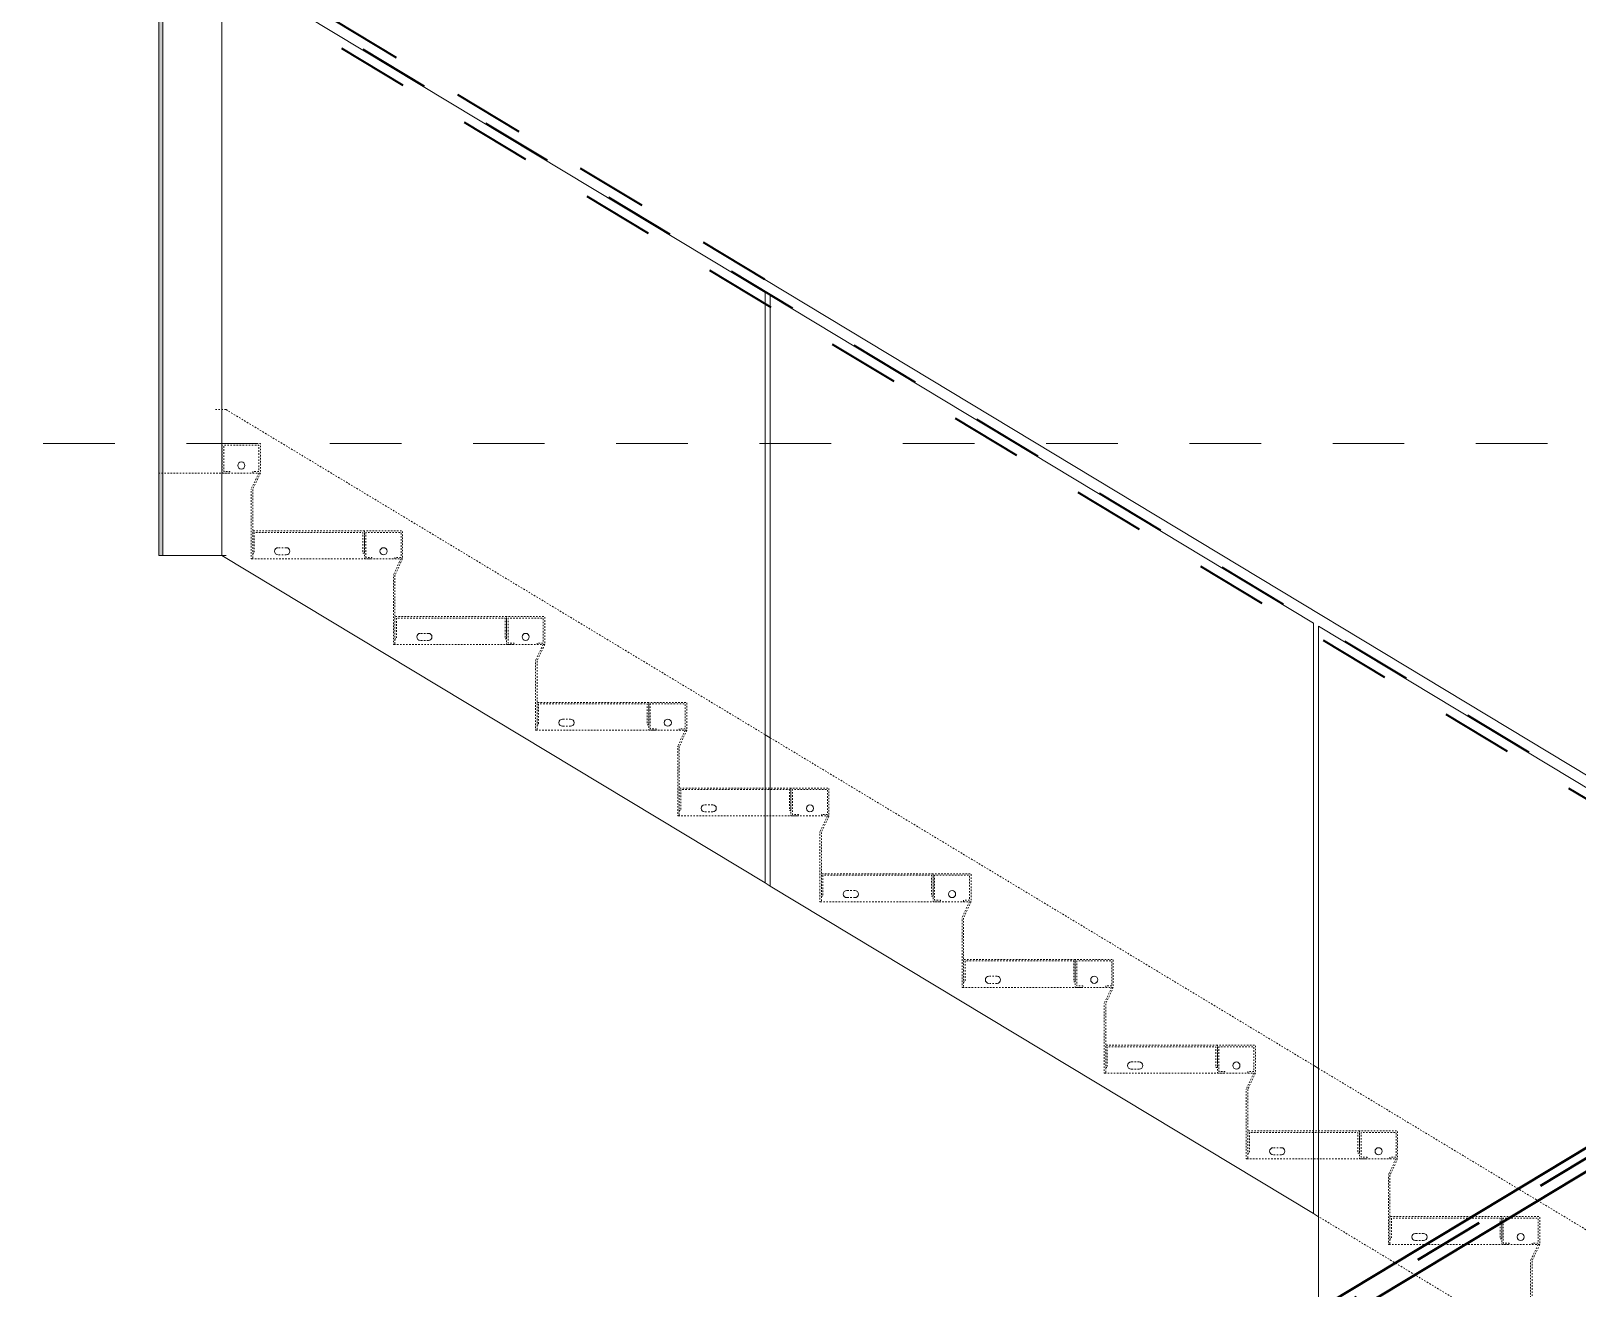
# Model space of a CAD drawing. Header units: millimetres. Extents: x -48147 to 1403542, y -455564 to 18123.
# Drawn here: x 1393413 to 1396459, y -439505 to -437030 of the extents above; entities that cross this region are included whole.
import ezdxf

# ---------------------------------------------------------------- set-up
doc = ezdxf.new("R2010")
doc.units = ezdxf.units.MM
doc.header["$MEASUREMENT"] = 0
for name, pattern in [('3MM-HIDDEN', [6, 3, -3]), ('Dashed', [2822.222233, 1411.111116, -1411.111116]), ('Wipeout_Contour', [1000, 0, -1000])]:
    doc.linetypes.add(name, pattern=pattern)
for name, color, linetype, lineweight, true_color in [('0_Pen_No__105', 7, 'Continuous', 15, 0xa6a6a6), ('A-230-M_FLOOR.IFC Import_Pen_No__109', 7, 'Continuous', 15, 0xa6a6a6), ('A-230-M_FLOOR.IFC Import_Pen_No__29', 7, 'Continuous', 50, 0x2a2a2a), ('A-25-M_Wall_Int_Pen_No__107', 7, 'Continuous', 15, 0xa6a6a6), ('A-25-M_Wall_Int_Pen_No__27', 7, 'Continuous', 50, 0x2a2a2a), ('A-30-M_Stair_Pen_No__102', 7, 'Continuous', 15, 0xcccccc), ('New_A-20-M_Ceiling_Pen_No__107', 7, 'Continuous', 15, 0xa6a6a6), ('New_A-20-M_Ceiling_Pen_No__29', 7, 'Continuous', 50, 0x2a2a2a), ('New_A-20-M_Floor_Slab_Pen_No__149', 7, 'Continuous', 0, 0x2a2a2a)]:
    doc.layers.add(name, color=color, linetype=linetype, lineweight=lineweight, true_color=true_color)
for name, color, linetype in [('A-230-M_FLOOR.IFC Import', 7, 'Continuous'), ('A-25-M_Wall_Int', 7, 'Continuous'), ('A-95-P_Drawing', 7, 'Continuous'), ('New_A-20-M_Ceiling', 7, 'Continuous'), ('New_A-20-M_Floor_Slab', 7, 'Continuous'), ('New_A-25-M_Wall_Int', 7, 'Continuous'), ('New_A-30-M_Stair', 7, 'Continuous'), ('S-280-M_STRUCT_FRAME.IFC Import', 7, 'Continuous')]:
    doc.layers.add(name, color=color, linetype=linetype)
for name, color, linetype, lineweight in [('A-30-M_Stair_Pen_No__1', 7, 'Continuous', 13), ('A-30-M_Stair_Pen_No__101', 252, 'Continuous', 15), ('A-30-M_Stair_Pen_No__121', 255, 'Continuous', 0), ('A-30-M_Stair_Pen_No__2', 8, 'Continuous', 15), ('A-30-M_Stair_Pen_No__22', 8, 'Continuous', 50), ('A-30-M_Stair_Pen_No__42', 8, 'Continuous', 35), ('New_A-20-M_Floor_Slab_Pen_No__4', 7, 'Continuous', 20), ('New_A-30-M_Stair_Pen_No__1', 7, 'Continuous', 13), ('New_A-30-M_Stair_Pen_No__101', 252, 'Continuous', 15), ('S-280-M_STRUCT_FRAME.IFC Import_Pen_No__1', 7, 'Continuous', 13), ('S-280-M_STRUCT_FRAME.IFC Import_Pen_No__160', 5, 'Continuous', 200), ('S-280-M_STRUCT_FRAME.IFC Import_Pen_No__90', 8, 'Continuous', 20)]:
    doc.layers.add(name, color=color, linetype=linetype, lineweight=lineweight)

# ---------------------------------------------------------------- blocks, each defined once
blk = doc.blocks.new('Section Elem_3_1', base_point=(1418663.2, -449992.5))
at = {"color": 254, "linetype": 'Wipeout_Contour', "lineweight": 0, "ltscale": 5855434.329181625}
blk.add_wipeout([(1396658.3, -438630.2), (1396378.3, -438461.5), (1396378.3, -439305.1), (1396658.3, -439136.4)], dxfattribs=at).dxf.layer = 'New_A-30-M_Stair'
at = {"color": 254, "linetype": 'Wipeout_Contour', "lineweight": 0, "ltscale": 5854732.323720211}
blk.add_wipeout([(1396098.3, -439192.5), (1396331.7, -439333.2), (1396331.8, -439333.2), (1396098.3, -439192.4)], dxfattribs=at).dxf.layer = 'New_A-30-M_Stair'
at = {"color": 254, "linetype": 'Wipeout_Contour', "lineweight": 0, "ltscale": 5854645.82992306}
blk.add_wipeout([(1395818.3, -440537.8), (1396098.3, -440369), (1396098.3, -439474), (1395818.3, -439642.7)], dxfattribs=at).dxf.layer = 'New_A-30-M_Stair'
at = {"color": 254, "linetype": 'Wipeout_Contour', "lineweight": 0, "ltscale": 5853567.013779714}
blk.add_wipeout([(1396098.3, -439192.4), (1395818.3, -439023.7), (1395818.3, -439023.8), (1396098.3, -439192.5)], dxfattribs=at).dxf.layer = 'New_A-30-M_Stair'
at = {"color": 254, "linetype": 'Wipeout_Contour', "lineweight": 0, "ltscale": 7318096.959276526}
blk.add_wipeout([(1396098.3, -439192.4), (1396331.8, -439333.2), (1396378.3, -439305.1), (1396378.3, -438461.5), (1396098.3, -438292.7)], dxfattribs=at).dxf.layer = 'New_A-30-M_Stair'
at = {"color": 254, "linetype": 'Wipeout_Contour', "lineweight": 0, "ltscale": 5852296.089969744}
blk.add_wipeout([(1395818.3, -439023.8), (1395818.3, -439023.7), (1395538.3, -438854.9), (1395538.3, -438855)], dxfattribs=at).dxf.layer = 'New_A-30-M_Stair'
at = {"color": 254, "linetype": 'Wipeout_Contour', "lineweight": 0, "ltscale": 5853027.526044431}
blk.add_wipeout([(1396098.3, -438292.7), (1395818.3, -438124), (1395818.3, -439023.7), (1396098.3, -439192.4)], dxfattribs=at).dxf.layer = 'New_A-30-M_Stair'
at = {"color": 254, "linetype": 'Wipeout_Contour', "lineweight": 0, "ltscale": 5855029.572747767}
blk.add_wipeout([(1396658.3, -438630.2), (1396658.3, -438630.1), (1396378.3, -438461.4), (1396378.3, -438461.5)], dxfattribs=at).dxf.layer = 'New_A-30-M_Stair'
at = {"color": 254, "linetype": 'Wipeout_Contour', "lineweight": 0, "ltscale": 5851025.182383576}
blk.add_wipeout([(1395538.3, -438855), (1395538.3, -438854.9), (1395258.3, -438686.2), (1395258.3, -438686.3)], dxfattribs=at).dxf.layer = 'New_A-30-M_Stair'
at = {"color": 254, "linetype": 'Wipeout_Contour', "lineweight": 0, "ltscale": 5855511.186765097}
blk.add_wipeout([(1396098.3, -440369), (1396378.3, -440200.3), (1396378.3, -439305.2), (1396098.3, -439474)], dxfattribs=at).dxf.layer = 'New_A-30-M_Stair'
at = {"color": 254, "linetype": 'Wipeout_Contour', "lineweight": 0, "ltscale": 5851756.692716281}
blk.add_wipeout([(1395818.3, -439023.7), (1395818.3, -438124), (1395538.3, -437955.2), (1395538.3, -438854.9)], dxfattribs=at).dxf.layer = 'New_A-30-M_Stair'
at = {"color": 254, "linetype": 'Wipeout_Contour', "lineweight": 0, "ltscale": 5853758.797279961}
blk.add_wipeout([(1396378.3, -438461.5), (1396378.3, -438461.4), (1396098.3, -438292.6), (1396098.3, -438292.7)], dxfattribs=at).dxf.layer = 'New_A-30-M_Stair'
at = {"color": 254, "linetype": 'Wipeout_Contour', "lineweight": 0, "ltscale": 5849754.291006451}
blk.add_wipeout([(1395258.3, -438686.3), (1395258.3, -438686.2), (1394978.3, -438517.4), (1394978.3, -438517.5)], dxfattribs=at).dxf.layer = 'New_A-30-M_Stair'
at = {"color": 254, "linetype": 'Wipeout_Contour', "lineweight": 0, "ltscale": 5856376.707746292}
blk.add_wipeout([(1396378.3, -440200.3), (1396658.3, -440031.5), (1396658.3, -439136.5), (1396378.3, -439305.2)], dxfattribs=at).dxf.layer = 'New_A-30-M_Stair'
at = {"color": 254, "linetype": 'Wipeout_Contour', "lineweight": 0, "ltscale": 5854107.635830698}
blk.add_wipeout([(1396098.3, -439473.9), (1395818.3, -439642.6), (1395818.3, -439642.7), (1396098.3, -439474)], dxfattribs=at).dxf.layer = 'New_A-30-M_Stair'
at = {"layer": 'New_A-30-M_Stair_Pen_No__1', "linetype": 'Continuous'}
blk.add_line((1396658.3, -438630.1), (1396378.3, -438461.4), dxfattribs=at)
at = {"color": 254, "linetype": 'Wipeout_Contour', "lineweight": 0, "ltscale": 5850485.875593461}
blk.add_wipeout([(1395538.3, -438854.9), (1395538.3, -437955.2), (1395258.3, -437786.5), (1395258.3, -438686.2)], dxfattribs=at).dxf.layer = 'New_A-30-M_Stair'
at = {"color": 254, "linetype": 'Wipeout_Contour', "lineweight": 0, "ltscale": 5852488.038096328}
blk.add_wipeout([(1396098.3, -438292.6), (1395818.3, -438123.9), (1395818.3, -438124), (1396098.3, -438292.7)], dxfattribs=at).dxf.layer = 'New_A-30-M_Stair'
at = {"color": 254, "linetype": 'Wipeout_Contour', "lineweight": 0, "ltscale": 5848483.415848934}
blk.add_wipeout([(1394978.3, -438517.5), (1394978.3, -438517.4), (1394698.3, -438348.7), (1394698.3, -438348.8)], dxfattribs=at).dxf.layer = 'New_A-30-M_Stair'
at = {"color": 254, "linetype": 'Wipeout_Contour', "lineweight": 0, "ltscale": 5854973.27857428}
blk.add_wipeout([(1396378.3, -439305.2), (1396378.3, -439305.1), (1396098.3, -439473.9), (1396098.3, -439474)], dxfattribs=at).dxf.layer = 'New_A-30-M_Stair'
at = {"layer": 'New_A-30-M_Stair_Pen_No__1', "linetype": 'Continuous'}
blk.add_line((1396378.3, -438461.4), (1396098.3, -438292.6), dxfattribs=at)
at = {"color": 254, "linetype": 'Wipeout_Contour', "lineweight": 0, "ltscale": 5849215.074720492}
blk.add_wipeout([(1395258.3, -438686.2), (1395258.3, -437786.5), (1394978.3, -437617.7), (1394978.3, -438517.4)], dxfattribs=at).dxf.layer = 'New_A-30-M_Stair'
at = {"color": 254, "linetype": 'Wipeout_Contour', "lineweight": 0, "ltscale": 5851217.295131489}
blk.add_wipeout([(1395818.3, -438124), (1395818.3, -438123.9), (1395538.3, -437955.1), (1395538.3, -437955.2)], dxfattribs=at).dxf.layer = 'New_A-30-M_Stair'
at = {"color": 254, "linetype": 'Wipeout_Contour', "lineweight": 0, "ltscale": 5847212.556921601}
blk.add_wipeout([(1394698.3, -438348.8), (1394698.3, -438348.7), (1394418.3, -438179.9), (1394418.3, -438180)], dxfattribs=at).dxf.layer = 'New_A-30-M_Stair'
at = {"color": 254, "linetype": 'Wipeout_Contour', "lineweight": 0, "ltscale": 5855839.085399536}
blk.add_wipeout([(1396658.3, -439136.5), (1396658.3, -439136.4), (1396378.3, -439305.1), (1396378.3, -439305.2)], dxfattribs=at).dxf.layer = 'New_A-30-M_Stair'
at = {"color": 254, "linetype": 'Wipeout_Contour', "lineweight": 0, "ltscale": 4391001.710567999}
blk.add_wipeout([(1396098.3, -439192.5), (1396098.3, -439473.9), (1396331.7, -439333.2)], dxfattribs=at).dxf.layer = 'New_A-30-M_Stair'
at = {"layer": 'New_A-30-M_Stair_Pen_No__1', "linetype": 'Continuous'}
for p, q in [((1396098.3, -438292.6), (1395818.3, -438123.9)), ((1396378.3, -439305.1), (1396658.3, -439136.4))]:
    blk.add_line(p, q, dxfattribs=at)
at = {"color": 254, "linetype": 'Wipeout_Contour', "lineweight": 0, "ltscale": 5847944.290107963}
blk.add_wipeout([(1394978.3, -438517.4), (1394978.3, -437617.7), (1394698.3, -437449), (1394698.3, -438348.7)], dxfattribs=at).dxf.layer = 'New_A-30-M_Stair'
at = {"color": 254, "linetype": 'Wipeout_Contour', "lineweight": 0, "ltscale": 5849946.568472017}
blk.add_wipeout([(1395538.3, -437955.2), (1395538.3, -437955.1), (1395258.3, -437786.4), (1395258.3, -437786.5)], dxfattribs=at).dxf.layer = 'New_A-30-M_Stair'
at = {"color": 254, "linetype": 'Wipeout_Contour', "lineweight": 0, "ltscale": 5845941.714235038}
blk.add_wipeout([(1394418.3, -438180), (1394418.3, -438179.9), (1394138.3, -438011.2), (1394138.3, -438011.3)], dxfattribs=at).dxf.layer = 'New_A-30-M_Stair'
at = {"color": 254, "linetype": 'Wipeout_Contour', "lineweight": 0, "ltscale": 7317368.775544316}
blk.add_wipeout([(1395818.3, -439310.9), (1396093.5, -439476.8), (1396098.3, -439473.9), (1396098.3, -439192.5), (1395818.3, -439023.8)], dxfattribs=at).dxf.layer = 'New_A-30-M_Stair'
at = {"layer": 'New_A-30-M_Stair_Pen_No__1', "linetype": 'Continuous'}
for p, q in [((1395818.3, -438123.9), (1395538.3, -437955.1)), ((1396331.7, -439333.2), (1396098.3, -439192.5)), ((1396098.3, -439473.9), (1396378.3, -439305.1)), ((1395818.3, -439642.6), (1396098.3, -439473.9))]:
    blk.add_line(p, q, dxfattribs=at)
at = {"color": 254, "linetype": 'Wipeout_Contour', "lineweight": 0, "ltscale": 5846673.521766478}
blk.add_wipeout([(1394698.3, -438348.7), (1394698.3, -437449), (1394418.3, -437280.2), (1394418.3, -438179.9)], dxfattribs=at).dxf.layer = 'New_A-30-M_Stair'
at = {"color": 254, "linetype": 'Wipeout_Contour', "lineweight": 0, "ltscale": 5848675.8581032}
blk.add_wipeout([(1395258.3, -437786.5), (1395258.3, -437786.4), (1394978.3, -437617.6), (1394978.3, -437617.7)], dxfattribs=at).dxf.layer = 'New_A-30-M_Stair'
at = {"color": 254, "linetype": 'Wipeout_Contour', "lineweight": 0, "ltscale": 5845163.19395501}
blk.add_wipeout([(1394138.3, -438011.3), (1394138.3, -438011.2), (1394063.3, -438011.2), (1394063.3, -438011.3)], dxfattribs=at).dxf.layer = 'New_A-30-M_Stair'
at = {"color": 254, "linetype": 'Wipeout_Contour', "lineweight": 0, "ltscale": 5852468.486067319}
blk.add_wipeout([(1395538.3, -438855), (1395538.3, -439142.2), (1395818.3, -439310.9), (1395818.3, -439023.8)], dxfattribs=at).dxf.layer = 'New_A-30-M_Stair'
at = {"layer": 'New_A-30-M_Stair_Pen_No__1', "linetype": 'Continuous'}
for p, q in [((1395538.3, -437955.1), (1395258.3, -437786.4)), ((1396098.3, -439192.5), (1395818.3, -439023.8)), ((1396093.5, -439476.8), (1395818.3, -439310.9))]:
    blk.add_line(p, q, dxfattribs=at)
at = {"color": 254, "linetype": 'Wipeout_Contour', "lineweight": 0, "ltscale": 5845402.76970665}
blk.add_wipeout([(1394418.3, -438179.9), (1394418.3, -437280.2), (1394138.3, -437111.5), (1394138.3, -438011.2)], dxfattribs=at).dxf.layer = 'New_A-30-M_Stair'
at = {"color": 254, "linetype": 'Wipeout_Contour', "lineweight": 0, "ltscale": 5847405.164035656}
blk.add_wipeout([(1394978.3, -437617.7), (1394978.3, -437617.6), (1394698.3, -437448.9), (1394698.3, -437449)], dxfattribs=at).dxf.layer = 'New_A-30-M_Stair'
at = {"color": 254, "linetype": 'Wipeout_Contour', "lineweight": 0, "ltscale": 5851197.549670772}
blk.add_wipeout([(1395258.3, -438686.3), (1395258.3, -438973.4), (1395538.3, -439142.2), (1395538.3, -438855)], dxfattribs=at).dxf.layer = 'New_A-30-M_Stair'
at = {"layer": 'New_A-30-M_Stair_Pen_No__1', "linetype": 'Continuous'}
for p, q in [((1395258.3, -437786.4), (1394978.3, -437617.6)), ((1395818.3, -439023.8), (1395538.3, -438855)), ((1395818.3, -439310.9), (1395538.3, -439142.2))]:
    blk.add_line(p, q, dxfattribs=at)
at = {"color": 254, "linetype": 'Wipeout_Contour', "lineweight": 0, "ltscale": 5844624.281508138}
blk.add_wipeout([(1394138.3, -438011.2), (1394138.3, -437111.5), (1394063.3, -437111.5), (1394063.3, -438011.2)], dxfattribs=at).dxf.layer = 'New_A-30-M_Stair'
at = {"color": 254, "linetype": 'Wipeout_Contour', "lineweight": 0, "ltscale": 5846134.48628002}
blk.add_wipeout([(1394698.3, -437449), (1394698.3, -437448.9), (1394418.3, -437280.1), (1394418.3, -437280.2)], dxfattribs=at).dxf.layer = 'New_A-30-M_Stair'
at = {"color": 254, "linetype": 'Wipeout_Contour', "lineweight": 0, "ltscale": 5849926.629442624}
blk.add_wipeout([(1394978.3, -438517.5), (1394978.3, -438804.7), (1395258.3, -438973.4), (1395258.3, -438686.3)], dxfattribs=at).dxf.layer = 'New_A-30-M_Stair'
at = {"layer": 'New_A-30-M_Stair_Pen_No__1', "linetype": 'Continuous'}
for p, q in [((1394978.3, -437617.6), (1394698.3, -437448.9)), ((1395538.3, -438855), (1395258.3, -438686.3)), ((1395538.3, -439142.2), (1395258.3, -438973.4))]:
    blk.add_line(p, q, dxfattribs=at)
at = {"color": 254, "linetype": 'Wipeout_Contour', "lineweight": 0, "ltscale": 5844863.824846927}
blk.add_wipeout([(1394418.3, -437280.2), (1394418.3, -437280.1), (1394138.3, -437111.4), (1394138.3, -437111.5)], dxfattribs=at).dxf.layer = 'New_A-30-M_Stair'
at = {"color": 254, "linetype": 'Wipeout_Contour', "lineweight": 0, "ltscale": 5848655.725434895}
blk.add_wipeout([(1394698.3, -438348.8), (1394698.3, -438635.9), (1394978.3, -438804.7), (1394978.3, -438517.5)], dxfattribs=at).dxf.layer = 'New_A-30-M_Stair'
at = {"layer": 'New_A-30-M_Stair_Pen_No__1', "linetype": 'Continuous'}
for p, q in [((1394698.3, -437448.9), (1394418.3, -437280.1)), ((1395258.3, -438686.3), (1394978.3, -438517.5)), ((1395258.3, -438973.4), (1394978.3, -438804.7))]:
    blk.add_line(p, q, dxfattribs=at)
at = {"color": 254, "linetype": 'Wipeout_Contour', "lineweight": 0, "ltscale": 5844085.368821562}
blk.add_wipeout([(1394138.3, -437111.5), (1394138.3, -437111.4), (1394063.3, -437111.4), (1394063.3, -437111.5)], dxfattribs=at).dxf.layer = 'New_A-30-M_Stair'
at = {"color": 254, "linetype": 'Wipeout_Contour', "lineweight": 0, "ltscale": 5847384.837658153}
blk.add_wipeout([(1394418.3, -438180), (1394418.3, -438467.2), (1394698.3, -438635.9), (1394698.3, -438348.8)], dxfattribs=at).dxf.layer = 'New_A-30-M_Stair'
at = {"layer": 'New_A-30-M_Stair_Pen_No__1', "linetype": 'Continuous'}
for p, q in [((1394138.3, -437111.4), (1394063.3, -437111.4)), ((1394418.3, -437280.1), (1394138.3, -437111.4)), ((1394978.3, -438517.5), (1394698.3, -438348.8)), ((1394978.3, -438804.7), (1394698.3, -438635.9))]:
    blk.add_line(p, q, dxfattribs=at)
at = {"color": 254, "linetype": 'Wipeout_Contour', "lineweight": 0, "ltscale": 5846113.966081509}
blk.add_wipeout([(1394138.3, -438011.3), (1394138.3, -438298.4), (1394418.3, -438467.2), (1394418.3, -438180)], dxfattribs=at).dxf.layer = 'New_A-30-M_Stair'
at = {"layer": 'New_A-30-M_Stair_Pen_No__1', "linetype": 'Continuous'}
for p, q in [((1394698.3, -438348.8), (1394418.3, -438180)), ((1394698.3, -438635.9), (1394418.3, -438467.2))]:
    blk.add_line(p, q, dxfattribs=at)
at = {"color": 254, "linetype": 'Wipeout_Contour', "lineweight": 0, "ltscale": 10228590.98769408}
blk.add_wipeout([(1393858.3, -438129.7), (1394138.3, -438298.4), (1394138.3, -438011.3), (1394063.3, -438011.3), (1394063.3, -438011.2), (1394063.3, -437961.3), (1393858.3, -437837.8)], dxfattribs=at).dxf.layer = 'New_A-30-M_Stair'
at = {"layer": 'New_A-30-M_Stair_Pen_No__1', "linetype": 'Continuous'}
for p, q in [((1394063.3, -438011.2), (1394063.3, -437111.5)), ((1394063.3, -437961.3), (1393858.3, -437837.8)), ((1393858.3, -438129.7), (1393858.3, -437837.8)), ((1394138.3, -438011.3), (1394063.3, -438011.3)), ((1394418.3, -438180), (1394138.3, -438011.3)), ((1394138.3, -438298.4), (1393858.3, -438129.7)), ((1394418.3, -438467.2), (1394138.3, -438298.4))]:
    blk.add_line(p, q, dxfattribs=at)
blk = doc.blocks.new('Section Elem_82_1', base_point=(1418663.2, -449992.5))
at = {"color": 254, "linetype": 'Wipeout_Contour', "lineweight": 0, "ltscale": 5840495.527545564}
blk.add_wipeout([(1392195, -437842.5), (1392195, -437867.5), (1393658.3, -437867.5), (1393658.3, -437842.5)], dxfattribs=at).dxf.layer = 'New_A-20-M_Floor_Slab'
at = {"layer": 'New_A-20-M_Floor_Slab_Pen_No__4', "linetype": 'Continuous'}
blk.add_line((1393658.3, -437842.5), (1392210, -437842.5), dxfattribs=at)
at = {"color": 254, "linetype": 'Wipeout_Contour', "lineweight": 0, "ltscale": 5840675.504209791}
blk.add_wipeout([(1392195, -437867.5), (1392195, -438142.5), (1393658.3, -438142.5), (1393658.3, -437867.5)], dxfattribs=at).dxf.layer = 'New_A-20-M_Floor_Slab'
at = {"layer": 'New_A-20-M_Floor_Slab_Pen_No__149', "linetype": 'Continuous', "flags": 128}
blk.add_lwpolyline([(1393658.3, -437842.5), (1393658.3, -437867.5), (1393658.3, -438142.5)], dxfattribs=at)
at = {"layer": 'New_A-20-M_Floor_Slab_Pen_No__4', "linetype": 'Continuous'}
for p, q in [((1393658.3, -437867.5), (1392195, -437867.5)), ((1393658.3, -438142.5), (1393658.1, -438142.5))]:
    blk.add_line(p, q, dxfattribs=at)
blk = doc.blocks.new('Section Elem_151_1', base_point=(1418663.2, -449992.5))
at = {"layer": 'New_A-20-M_Ceiling_Pen_No__107', "linetype": 'Continuous'}
blk.add_hatch(color=256, dxfattribs=at).paths.add_polyline_path([(1393658.3, -438892.5), (1391952.4, -438892.5), (1391952.4, -438917.5), (1393658.3, -438917.5)])
at = {"layer": 'New_A-20-M_Ceiling_Pen_No__29', "linetype": 'Continuous'}
for p, q in [((1391952.4, -438892.5), (1391952.4, -438917.5)), ((1393643.3, -438892.5), (1391952.4, -438892.5)), ((1393658.3, -438892.5), (1393643.3, -438892.5)), ((1393658.3, -438892.5), (1393658.3, -438917.5)), ((1393658.3, -438917.5), (1391952.4, -438917.5))]:
    blk.add_line(p, q, dxfattribs=at)
blk = doc.blocks.new('Section Elem_216_1', base_point=(1418663.2, -449992.5))
at = {"color": 254, "linetype": 'Wipeout_Contour', "lineweight": 0, "ltscale": 175547925.7955505}
blk.add_wipeout([(1398445.1, -434842.5), (1393413.1, -434842.5), (1393413.1, -437842.5), (1393658.3, -437842.5), (1393658.3, -438142.5), (1393658.1, -438142.5), (1393658.1, -438292.5), (1393658.4, -438292.5), (1393658.4, -438301.1), (1393596, -438301.1), (1393590.6, -438303.4), (1393588.4, -438308.7), (1393588.4, -438527.8), (1393590.6, -438533.2), (1393596, -438535.4), (1393643.3, -438535.4), (1393643.3, -438342.5), (1393658.3, -438342.5), (1393658.3, -438535.4), (1393658.4, -438535.4), (1393658.4, -438544), (1393658.3, -438544), (1393658.3, -438917.5), (1393413.1, -438917.5), (1393413.1, -441892.5), (1393658.3, -441892.5), (1393658.3, -442192.5), (1393658.2, -442192.5), (1393658.2, -442342.5), (1393658.4, -442342.5), (1393658.4, -442351.1), (1393658.3, -442351.1), (1393658.3, -442585.4), (1393658.4, -442585.4), (1393658.4, -442594), (1393658.3, -442594), (1393658.3, -442942.5), (1393413.1, -442942.5), (1393413.1, -445942.5), (1393658.3, -445942.5), (1393658.3, -446242.5), (1393658.4, -446242.5), (1393658.4, -446392.5), (1393658.4, -446401.1), (1393596, -446401.1), (1393590.6, -446403.4), (1393588.4, -446408.7), (1393588.4, -446627.8), (1393590.6, -446633.2), (1393596, -446635.4), (1393658.4, -446635.4), (1393658.4, -446644), (1393512.3, -446644), (1393512.3, -446635.4), (1393574.7, -446635.4), (1393580.1, -446633.2), (1393582.3, -446627.8), (1393582.3, -446408.7), (1393580.1, -446403.4), (1393574.7, -446401.1), (1393512.3, -446401.1), (1393512.3, -446392.5), (1393428.7, -446392.5), (1393428.7, -447367.5), (1393658.3, -447367.5), (1393658.3, -447392.5), (1393428.7, -447392.5), (1393428.7, -449992.5), (1393578.3, -449992.5), (1393578.3, -449823.8), (1393503.3, -449869), (1393503.3, -449868.9), (1393503.3, -448969.2), (1393503.3, -448969.1), (1395949.5, -447494.8), (1395858.4, -447439.9), (1393858.3, -446234.5), (1393858.3, -445942.6), (1393858.3, -445942.5), (1393848.3, -445942.5), (1393848.3, -445833.8), (1393858.3, -445833.8), (1393858.3, -445773.8), (1393783.3, -445819), (1393783.3, -445818.9), (1393783.3, -444919.2), (1393783.3, -444919.1), (1396093.5, -443526.8), (1393858.3, -442179.7), (1393858.3, -441892.5), (1393848.3, -441892.5), (1393848.3, -441783.8), (1393858.3, -441783.8), (1393858.3, -441723.8), (1393783.3, -441769), (1393783.3, -441768.9), (1393783.3, -440869.2), (1393783.3, -440869.1), (1396093.5, -439476.8), (1395858.4, -439335.1), (1393858.3, -438129.7), (1393858.3, -437837.8), (1394063.3, -437961.3), (1394063.3, -437111.5), (1394063.3, -437111.4), (1394138.3, -437111.4), (1397218.3, -438967.6), (1398445.1, -438967.6), (1398445.1, -438544), (1398373.3, -438544), (1398373.3, -438535.4), (1398435.7, -438535.4), (1398441, -438533.2), (1398443.3, -438527.8), (1398443.3, -438308.7), (1398441, -438303.4), (1398435.7, -438301.1), (1398373.3, -438301.1), (1398373.3, -438292.5), (1398445.1, -438292.5)], dxfattribs=at).dxf.layer = 'New_A-25-M_Wall_Int'
at = {"color": 254, "linetype": 'Wipeout_Contour', "lineweight": 0, "ltscale": 20452646.38570118}
blk.add_wipeout([(1393413.1, -438292.5), (1393413.1, -438892.5), (1393643.3, -438892.5), (1393643.3, -438544), (1393512.3, -438544), (1393512.3, -438535.4), (1393574.7, -438535.4), (1393580, -438533.2), (1393582.3, -438527.8), (1393582.3, -438308.7), (1393580, -438303.4), (1393574.7, -438301.1), (1393512.3, -438301.1), (1393512.3, -438292.5)], dxfattribs=at).dxf.layer = 'New_A-25-M_Wall_Int'
blk = doc.blocks.new('Section Elem_290_1', base_point=(1418663.2, -449992.5))
at = {"layer": 'S-280-M_STRUCT_FRAME.IFC Import_Pen_No__160', "linetype": 'Continuous', "lineweight": 0, "true_color": 0x00007f}
blk.add_hatch(color=176, dxfattribs=at).paths.add_polyline_path([(1393658.4, -438544), (1393658.4, -438535.4), (1393596, -438535.4), (1393590.6, -438533.2), (1393588.4, -438527.8), (1393588.4, -438308.7), (1393590.6, -438303.4), (1393596, -438301.1), (1393658.4, -438301.1), (1393658.4, -438292.5), (1393512.3, -438292.5), (1393512.3, -438301.1), (1393574.7, -438301.1), (1393580, -438303.4), (1393582.3, -438308.7), (1393582.3, -438527.8), (1393580, -438533.2), (1393574.7, -438535.4), (1393512.3, -438535.4), (1393512.3, -438544)])
at = {"layer": 'S-280-M_STRUCT_FRAME.IFC Import_Pen_No__1', "linetype": 'Continuous'}
for p, q in [((1393512.3, -438292.5), (1393512.3, -438301.1)), ((1393658.4, -438292.5), (1393658.1, -438292.5)), ((1393658.4, -438292.5), (1393658.4, -438301.1)), ((1393512.3, -438535.4), (1393512.3, -438544)), ((1393658.4, -438544), (1393512.3, -438544)), ((1393658.4, -438535.4), (1393658.4, -438544))]:
    blk.add_line(p, q, dxfattribs=at)
at = {"layer": 'S-280-M_STRUCT_FRAME.IFC Import_Pen_No__1', "linetype": 'Continuous', "flags": 128}
for points in [[(1393580, -438303.4), (1393574.7, -438301.1), (1393512.3, -438301.1)], [(1393580, -438303.4), (1393582.3, -438308.7), (1393582.3, -438527.8), (1393580, -438533.2)], [(1393590.6, -438303.4), (1393588.4, -438308.7), (1393588.4, -438527.8), (1393590.6, -438533.2)], [(1393658.4, -438301.1), (1393596, -438301.1), (1393590.6, -438303.4)], [(1393580, -438533.2), (1393574.7, -438535.4), (1393512.3, -438535.4)], [(1393590.6, -438533.2), (1393596, -438535.4), (1393658.4, -438535.4)]]:
    blk.add_lwpolyline(points, dxfattribs=at)
at = {"layer": 'S-280-M_STRUCT_FRAME.IFC Import_Pen_No__90', "linetype": 'Continuous'}
for p, q in [((1393574.7, -438301.1), (1393574.7, -438301.1)), ((1393574.7, -438535.4), (1393574.7, -438535.4))]:
    blk.add_line(p, q, dxfattribs=at)
blk = doc.blocks.new('Section Elem_359_1', base_point=(1418663.2, -449992.5))
at = {"color": 254, "linetype": 'Wipeout_Contour', "lineweight": 0, "ltscale": 5844173.685054701}
blk.add_wipeout([(1393643.3, -438892.5), (1393658.3, -438892.5), (1393658.3, -438342.5), (1393643.3, -438342.5)], dxfattribs=at).dxf.layer = 'A-25-M_Wall_Int'
at = {"layer": 'A-25-M_Wall_Int_Pen_No__107', "linetype": 'Continuous'}
h = blk.add_hatch(dxfattribs=at)
h.set_pattern_fill('Plaster_0001', color=256, style=0, pattern_type=2)
h.set_pattern_definition([(0, (1418663.25, -449992.53), (0, 86.60254), [0, -50]), (0, (1418688.25, -449949.23), (0, 86.60254), [0, -50])])
h.paths.add_polyline_path([(1393643.3, -438892.5), (1393658.3, -438892.5), (1393658.3, -438342.5), (1393643.3, -438342.5)])
at = {"layer": 'A-25-M_Wall_Int_Pen_No__27', "linetype": 'Continuous'}
for p, q in [((1393643.3, -438342.5), (1393643.3, -438892.5)), ((1393658.3, -438342.5), (1393643.3, -438342.5)), ((1393658.3, -438342.5), (1393658.3, -438892.5))]:
    blk.add_line(p, q, dxfattribs=at)
blk = doc.blocks.new('Section Elem_439_1', base_point=(1418663.2, -449992.5))
at = {"color": 254, "linetype": 'Wipeout_Contour', "lineweight": 0, "ltscale": 5836708.889822438}
blk.add_wipeout([(1393658.1, -438292.5), (1393658.1, -438142.5), (1389982.1, -438142.5), (1389982.1, -438292.5)], dxfattribs=at).dxf.layer = 'A-230-M_FLOOR.IFC Import'
at = {"layer": 'A-230-M_FLOOR.IFC Import_Pen_No__109', "linetype": 'Continuous'}
h = blk.add_hatch(dxfattribs=at)
h.set_pattern_fill('Lightweight_Concrete_0001', color=256, style=0, pattern_type=2)
h.set_pattern_definition([(0, (1418663.25, -449992.53), (0, 389.7114), [24.375, -200.625]), (0, (1418775.75, -449797.67), (0, 389.7114), [24.375, -200.625]), (60, (1418663.25, -449992.53), (-337.5, 194.8557), [24.375, -200.625]), (60, (1418888.25, -449992.53), (-337.5, 194.8557), [24.375, -200.625]), (120, (1418687.62, -449992.53), (337.5, 194.8557), [24.375, -200.625]), (120, (1418912.62, -449992.53), (337.5, 194.8557), [24.375, -200.625]), (0, (1418663.25, -449955.03), (0, 75), [0, -75, 0, -112.5]), (45, (1418700.75, -449955.03), (-53.033, 53.033), [0, -56.25, 0, -93.75])])
h.paths.add_polyline_path([(1393658.1, -438292.5), (1393658.1, -438142.5), (1389982.1, -438142.5), (1389982.1, -438292.5)])
at = {"layer": 'A-230-M_FLOOR.IFC Import_Pen_No__29', "linetype": 'Continuous'}
for p, q in [((1393658.1, -438142.5), (1393658.1, -438292.5)), ((1393512.3, -438292.5), (1391952.4, -438292.5)), ((1393658.1, -438292.5), (1393512.3, -438292.5))]:
    blk.add_line(p, q, dxfattribs=at)
at = {"layer": 'A-230-M_FLOOR.IFC Import_Pen_No__29', "linetype": 'Continuous', "flags": 128}
blk.add_lwpolyline([(1393658.1, -438142.5), (1392195, -438142.5), (1392055, -438142.5), (1390045.2, -438142.5), (1389982.1, -438142.5)], dxfattribs=at)
blk = doc.blocks.new('S-22 Building Section_STORY_MARKER', base_point=(1418663.2, -449992.5))
at = {"layer": '0_Pen_No__105', "linetype": 'Dashed', "ltscale": 0.1}
blk.add_line((1369166.1, -437842.5), (1399880.2, -437842.5), dxfattribs=at)

msp = doc.modelspace()

# ---------------------------------------------------------------- block references
at = {"layer": 'New_A-20-M_Ceiling'}
msp.add_blockref('Section Elem_151_1', (1418663.2, -449992.5), dxfattribs=at)
at = {"layer": 'New_A-30-M_Stair'}
msp.add_blockref('Section Elem_3_1', (1418663.2, -449992.5), dxfattribs=at)

# ---------------------------------------------------------------- next in the draw order: hatches: boundary and pattern name
at = {"layer": 'A-30-M_Stair_Pen_No__121', "linetype": 'Continuous'}
msp.add_hatch(color=256, dxfattribs=at).paths.add_polyline_path([(1393660.1, -435111.8), (1398444.1, -435111.8), (1398444.1, -449987.7), (1393131.3, -449987.7), (1393131.3, -446897.1), (1393660.1, -446897.1)])

# ---------------------------------------------------------------- next in the draw order: block references
at = {"layer": 'New_A-20-M_Floor_Slab'}
msp.add_blockref('Section Elem_82_1', (1418663.2, -449992.5), dxfattribs=at)

# ---------------------------------------------------------------- next in the draw order: block references
at = {"layer": 'New_A-25-M_Wall_Int'}
msp.add_blockref('Section Elem_216_1', (1418663.2, -449992.5), dxfattribs=at)

# ---------------------------------------------------------------- next in the draw order: block references
at = {"layer": 'S-280-M_STRUCT_FRAME.IFC Import'}
msp.add_blockref('Section Elem_290_1', (1418663.2, -449992.5), dxfattribs=at)

# ---------------------------------------------------------------- next in the draw order: block references
at = {"layer": 'A-230-M_FLOOR.IFC Import'}
msp.add_blockref('Section Elem_439_1', (1418663.2, -449992.5), dxfattribs=at)
at = {"layer": 'A-25-M_Wall_Int'}
msp.add_blockref('Section Elem_359_1', (1418663.2, -449992.5), dxfattribs=at)

# ---------------------------------------------------------------- next in the draw order: wipeouts: each hides what was drawn before it
at = {"color": 254, "linetype": 'Wipeout_Contour', "lineweight": 0, "ltscale": 5854473.517168632}
msp.add_wipeout([(1391307.3, -431582.2), (1399341.8, -431582.2), (1399341.8, -451938.9), (1391307.3, -451938.9)], dxfattribs=at).dxf.layer = 'A-95-P_Drawing'

# ---------------------------------------------------------------- next in the draw order: hatches: boundary and pattern name
at = {"layer": 'A-30-M_Stair_Pen_No__102', "linetype": 'Continuous'}
msp.add_hatch(color=256, dxfattribs=at).paths.add_polyline_path([(1393665.1, -438062.6), (1393673.1, -438062.6), (1393673.1, -436838.3), (1393665.1, -436838.3)])

# ---------------------------------------------------------------- next in the draw order: linework, layer by layer
at = {"layer": 'A-30-M_Stair_Pen_No__1', "linetype": 'Continuous'}
for p, q in [((1393665.1, -438062.6), (1393665.1, -436838.3)), ((1393673.1, -436838.3), (1393673.1, -438062.6)), ((1393789.4, -438062.6), (1393789.4, -436899.9)), ((1393797.4, -438062.6), (1393789.4, -438062.6))]:
    msp.add_line(p, q, dxfattribs=at)
at = {"layer": 'A-30-M_Stair_Pen_No__101', "linetype": 'Continuous', "flags": 128}
for points in [[(1394859.4, -438707.4), (1394859.4, -437544.7), (1393727, -436862.3), (1393665.1, -436862.3), (1393665.1, -438062.6), (1393789.4, -438062.6)], [(1395939.4, -439358.3), (1395939.4, -438195.6), (1394869.4, -437550.8), (1394869.4, -438713.5)]]:
    msp.add_lwpolyline(points, close=True, dxfattribs=at)
at = {"layer": 'A-30-M_Stair_Pen_No__101', "linetype": '3MM-HIDDEN', "flags": 128}
for points in [[(1393797.4, -437775.5), (1393774.1, -437775.5)], [(1393797.4, -437775.5), (1394859.4, -438415.5)], [(1393665.1, -437842.5), (1393665.1, -438062.6), (1393789.4, -438062.6)], [(1394869.4, -438421.6), (1395939.4, -439066.4)], [(1395949.4, -439072.5), (1397144.4, -439792.7), (1397144.4, -440015.5), (1397029.8, -440015.5), (1395949.4, -439364.4)]]:
    msp.add_lwpolyline(points, dxfattribs=at)
at = {"layer": 'A-30-M_Stair_Pen_No__101', "linetype": 'Continuous', "flags": 128}
for points in [[(1395949.4, -440733.4), (1397144.4, -440013.1), (1397144.4, -438884.1), (1397081.8, -438884.1), (1395949.4, -438201.7), (1395949.4, -440441.5)], [(1394859.4, -438415.5), (1394869.4, -438421.6)], [(1394859.4, -438707.4), (1394869.4, -438713.5)], [(1395939.4, -439066.4), (1395949.4, -439072.5)], [(1395939.4, -439358.3), (1395949.4, -439364.4)]]:
    msp.add_lwpolyline(points, dxfattribs=at)
at = {"layer": 'A-30-M_Stair_Pen_No__102', "linetype": 'Continuous', "flags": 128}
msp.add_lwpolyline([(1397094.5, -438867.3), (1394858.5, -437519.6)], dxfattribs=at)
at = {"layer": 'A-30-M_Stair_Pen_No__2', "linetype": 'Continuous', "flags": 128}
msp.add_lwpolyline([(1393665.1, -438062.6), (1393673.1, -438062.6), (1393673.1, -436838.3), (1393665.1, -436838.3)], close=True, dxfattribs=at)
at = {"layer": 'A-30-M_Stair_Pen_No__22', "linetype": 'Continuous', "flags": 128}
for points in [[(1393723.5, -440888.3), (1397076.8, -438867.3)], [(1393734.6, -440928.3), (1397094.6, -438903.3)]]:
    msp.add_lwpolyline(points, dxfattribs=at)
at = {"layer": 'A-30-M_Stair_Pen_No__22', "linetype": 'Dashed', "ltscale": 0.1, "flags": 128}
msp.add_lwpolyline([(1393729.2, -440908.3), (1397082.3, -438883.3)], dxfattribs=at)
at = {"layer": 'A-30-M_Stair_Pen_No__42', "linetype": 'Dashed', "ltscale": 0.1, "flags": 128}
for points in [[(1397089.2, -438887.3), (1393729.2, -436862.3), (1393565.1, -436862.3)], [(1394858.5, -437519.6), (1393788.5, -436874.8)], [(1397046.9, -438885.3), (1393788.5, -436921.5)]]:
    msp.add_lwpolyline(points, dxfattribs=at)
at = {"layer": 'New_A-30-M_Stair_Pen_No__101', "linetype": '3MM-HIDDEN', "flags": 128}
for points in [[(1393850.1, -437900.5), (1393865.1, -437900.5), (1393865.1, -437842.5), (1393790.1, -437842.5), (1393790.1, -437900.5), (1393804.9, -437900.5)], [(1393850.1, -437900.5), (1393850.1, -437897.5), (1393862.1, -437897.5), (1393862.1, -437845.5), (1393793.1, -437845.5), (1393793.1, -437897.5), (1393804.9, -437897.5), (1393804.9, -437900.5)], [(1393865.1, -437900.5), (1393665.1, -437900.5), (1393665.1, -437889.5)], [(1393861.8, -437900.5), (1393847.1, -437932)], [(1393865.1, -437900.5), (1393850.1, -437932.7)], [(1393850.1, -437932.7), (1393850.1, -438069.3), (1393847.1, -438069.3), (1393847.1, -437932)], [(1394070.1, -438056.3), (1394070.1, -438014.3), (1393850.1, -438014.3), (1393850.1, -438058.3)], [(1394070.1, -438058.3), (1394067.1, -438058.3), (1394067.1, -438017.3), (1393853.1, -438017.3), (1393853.1, -438058.3), (1393850.1, -438058.3)], [(1394130.1, -438069.3), (1394145.1, -438069.3), (1394145.1, -438014.3), (1394070.1, -438014.3), (1394070.1, -438069.3), (1394084.9, -438069.3)], [(1394130.1, -438069.3), (1394130.1, -438066.3), (1394142.1, -438066.3), (1394142.1, -438017.3), (1394073.1, -438017.3), (1394073.1, -438066.3), (1394084.9, -438066.3), (1394084.9, -438069.3)], [(1394145.1, -438069.3), (1393847.1, -438069.3)], [(1393916.1, -438047.3), (1393900.1, -438047.3)], [(1393916.1, -438061.3), (1393900.1, -438061.3)], [(1394141.8, -438069.3), (1394127.1, -438100.8)], [(1394145.1, -438069.3), (1394130.1, -438101.4)], [(1394130.1, -438101.4), (1394130.1, -438238), (1394127.1, -438238), (1394127.1, -438100.8)], [(1394350.1, -438225), (1394350.1, -438183), (1394130.1, -438183), (1394130.1, -438227)], [(1394350.1, -438227), (1394347.1, -438227), (1394347.1, -438186), (1394133.1, -438186), (1394133.1, -438227), (1394130.1, -438227)], [(1394410.1, -438238), (1394425.1, -438238), (1394425.1, -438183), (1394350.1, -438183), (1394350.1, -438238), (1394364.9, -438238)], [(1394410.1, -438238), (1394410.1, -438235), (1394422.1, -438235), (1394422.1, -438186), (1394353.1, -438186), (1394353.1, -438235), (1394364.9, -438235), (1394364.9, -438238)], [(1394196.1, -438216), (1394180.1, -438216)], [(1394425.1, -438238), (1394127.1, -438238)], [(1394196.1, -438230), (1394180.1, -438230)], [(1394421.8, -438238), (1394407.1, -438269.5)], [(1394425.1, -438238), (1394410.1, -438270.2)], [(1394410.1, -438270.2), (1394410.1, -438406.8), (1394407.1, -438406.8), (1394407.1, -438269.5)], [(1394630.1, -438393.8), (1394630.1, -438351.8), (1394410.1, -438351.8), (1394410.1, -438395.8)], [(1394630.1, -438395.8), (1394627.1, -438395.8), (1394627.1, -438354.8), (1394413.1, -438354.8), (1394413.1, -438395.8), (1394410.1, -438395.8)], [(1394690.1, -438406.8), (1394705.1, -438406.8), (1394705.1, -438351.8), (1394630.1, -438351.8), (1394630.1, -438406.8), (1394644.9, -438406.8)], [(1394690.1, -438406.8), (1394690.1, -438403.8), (1394702.1, -438403.8), (1394702.1, -438354.8), (1394633.1, -438354.8), (1394633.1, -438403.8), (1394644.9, -438403.8), (1394644.9, -438406.8)], [(1394705.1, -438406.8), (1394407.1, -438406.8)], [(1394476.1, -438384.8), (1394460.1, -438384.8)], [(1394476.1, -438398.8), (1394460.1, -438398.8)], [(1394701.8, -438406.8), (1394687.1, -438438.3)], [(1394705.1, -438406.8), (1394690.1, -438438.9)], [(1394690.1, -438438.9), (1394690.1, -438575.5), (1394687.1, -438575.5), (1394687.1, -438438.3)], [(1394910.1, -438562.5), (1394910.1, -438520.5), (1394690.1, -438520.5), (1394690.1, -438564.5)], [(1394910.1, -438564.5), (1394907.1, -438564.5), (1394907.1, -438523.5), (1394693.1, -438523.5), (1394693.1, -438564.5), (1394690.1, -438564.5)], [(1394970.1, -438575.5), (1394985.1, -438575.5), (1394985.1, -438520.5), (1394910.1, -438520.5), (1394910.1, -438575.5), (1394924.9, -438575.5)], [(1394970.1, -438575.5), (1394970.1, -438572.5), (1394982.1, -438572.5), (1394982.1, -438523.5), (1394913.1, -438523.5), (1394913.1, -438572.5), (1394924.9, -438572.5), (1394924.9, -438575.5)], [(1394756.1, -438553.5), (1394740.1, -438553.5)], [(1394985.1, -438575.5), (1394687.1, -438575.5)], [(1394756.1, -438567.5), (1394740.1, -438567.5)], [(1394981.8, -438575.5), (1394967.1, -438607)], [(1394985.1, -438575.5), (1394970.1, -438607.7)], [(1394970.1, -438607.7), (1394970.1, -438744.3), (1394967.1, -438744.3), (1394967.1, -438607)], [(1395190.1, -438731.3), (1395190.1, -438689.3), (1394970.1, -438689.3), (1394970.1, -438733.3)], [(1395190.1, -438733.3), (1395187.1, -438733.3), (1395187.1, -438692.3), (1394973.1, -438692.3), (1394973.1, -438733.3), (1394970.1, -438733.3)], [(1395250.1, -438744.3), (1395265.1, -438744.3), (1395265.1, -438689.3), (1395190.1, -438689.3), (1395190.1, -438744.3), (1395204.9, -438744.3)], [(1395250.1, -438744.3), (1395250.1, -438741.3), (1395262.1, -438741.3), (1395262.1, -438692.3), (1395193.1, -438692.3), (1395193.1, -438741.3), (1395204.9, -438741.3), (1395204.9, -438744.3)], [(1395036.1, -438722.3), (1395020.1, -438722.3)], [(1395036.1, -438736.3), (1395020.1, -438736.3)], [(1395265.1, -438744.3), (1394967.1, -438744.3)], [(1395261.8, -438744.3), (1395247.1, -438775.8)], [(1395265.1, -438744.3), (1395250.1, -438776.4)], [(1395250.1, -438776.4), (1395250.1, -438913), (1395247.1, -438913), (1395247.1, -438775.8)], [(1395470.1, -438900), (1395470.1, -438858), (1395250.1, -438858), (1395250.1, -438902)], [(1395470.1, -438902), (1395467.1, -438902), (1395467.1, -438861), (1395253.1, -438861), (1395253.1, -438902), (1395250.1, -438902)], [(1395530.1, -438913), (1395545.1, -438913), (1395545.1, -438858), (1395470.1, -438858), (1395470.1, -438913), (1395484.9, -438913)], [(1395530.1, -438913), (1395530.1, -438910), (1395542.1, -438910), (1395542.1, -438861), (1395473.1, -438861), (1395473.1, -438910), (1395484.9, -438910), (1395484.9, -438913)], [(1395316.1, -438891), (1395300.1, -438891)], [(1395545.1, -438913), (1395247.1, -438913)], [(1395316.1, -438905), (1395300.1, -438905)], [(1395541.8, -438913), (1395527.1, -438944.5)], [(1395545.1, -438913), (1395530.1, -438945.2)], [(1395530.1, -438945.2), (1395530.1, -439081.8), (1395527.1, -439081.8), (1395527.1, -438944.5)], [(1395750.1, -439068.8), (1395750.1, -439026.8), (1395530.1, -439026.8), (1395530.1, -439070.8)], [(1395750.1, -439070.8), (1395747.1, -439070.8), (1395747.1, -439029.8), (1395533.1, -439029.8), (1395533.1, -439070.8), (1395530.1, -439070.8)], [(1395810.1, -439081.8), (1395825.1, -439081.8), (1395825.1, -439026.8), (1395750.1, -439026.8), (1395750.1, -439081.8), (1395764.9, -439081.8)], [(1395810.1, -439081.8), (1395810.1, -439078.8), (1395822.1, -439078.8), (1395822.1, -439029.8), (1395753.1, -439029.8), (1395753.1, -439078.8), (1395764.9, -439078.8), (1395764.9, -439081.8)], [(1395596.1, -439059.8), (1395580.1, -439059.8)], [(1395596.1, -439073.8), (1395580.1, -439073.8)], [(1395825.1, -439081.8), (1395527.1, -439081.8)], [(1395821.8, -439081.8), (1395807.1, -439113.3)], [(1395825.1, -439081.8), (1395810.1, -439113.9)], [(1395810.1, -439113.9), (1395810.1, -439250.5), (1395807.1, -439250.5), (1395807.1, -439113.3)], [(1396030.1, -439237.5), (1396030.1, -439195.5), (1395810.1, -439195.5), (1395810.1, -439239.5)], [(1396030.1, -439239.5), (1396027.1, -439239.5), (1396027.1, -439198.5), (1395813.1, -439198.5), (1395813.1, -439239.5), (1395810.1, -439239.5)], [(1396090.1, -439250.5), (1396105.1, -439250.5), (1396105.1, -439195.5), (1396030.1, -439195.5), (1396030.1, -439250.5), (1396044.9, -439250.5)], [(1396090.1, -439250.5), (1396090.1, -439247.5), (1396102.1, -439247.5), (1396102.1, -439198.5), (1396033.1, -439198.5), (1396033.1, -439247.5), (1396044.9, -439247.5), (1396044.9, -439250.5)], [(1395876.1, -439228.5), (1395860.1, -439228.5)], [(1396105.1, -439250.5), (1395807.1, -439250.5)], [(1395876.1, -439242.5), (1395860.1, -439242.5)], [(1396101.8, -439250.5), (1396087.1, -439282)], [(1396105.1, -439250.5), (1396090.1, -439282.7)], [(1396090.1, -439282.7), (1396090.1, -439419.3), (1396087.1, -439419.3), (1396087.1, -439282)], [(1396310.1, -439406.3), (1396310.1, -439364.3), (1396090.1, -439364.3), (1396090.1, -439408.3)], [(1396310.1, -439408.3), (1396307.1, -439408.3), (1396307.1, -439367.3), (1396093.1, -439367.3), (1396093.1, -439408.3), (1396090.1, -439408.3)], [(1396370.1, -439419.3), (1396385.1, -439419.3), (1396385.1, -439364.3), (1396310.1, -439364.3), (1396310.1, -439419.3), (1396324.9, -439419.3)], [(1396370.1, -439419.3), (1396370.1, -439416.3), (1396382.1, -439416.3), (1396382.1, -439367.3), (1396313.1, -439367.3), (1396313.1, -439416.3), (1396324.9, -439416.3), (1396324.9, -439419.3)], [(1396156.1, -439397.3), (1396140.1, -439397.3)], [(1396156.1, -439411.3), (1396140.1, -439411.3)], [(1396385.1, -439419.3), (1396087.1, -439419.3)], [(1396381.8, -439419.3), (1396367.1, -439450.8)], [(1396385.1, -439419.3), (1396370.1, -439451.4)], [(1396370.1, -439451.4), (1396370.1, -439588), (1396367.1, -439588), (1396367.1, -439450.8)]]:
    msp.add_lwpolyline(points, dxfattribs=at)
at = {"layer": 'New_A-30-M_Stair_Pen_No__101', "linetype": 'Continuous'}
for centre in [(1393827.6, -437885.5), (1394107.6, -438054.3), (1394387.6, -438223), (1394667.6, -438391.8), (1394947.6, -438560.5), (1395227.6, -438729.3), (1395507.6, -438898), (1395787.6, -439066.8), (1396067.6, -439235.5), (1396347.6, -439404.3)]:
    msp.add_circle(centre, 7, dxfattribs=at)
for centre, start, end in [((1393900.1, -438054.3), 90, 270), ((1393916.1, -438054.3), 270, 90), ((1394180.1, -438223), 90, 270), ((1394196.1, -438223), 270, 90), ((1394460.1, -438391.8), 90, 270), ((1394476.1, -438391.8), 270, 90), ((1394740.1, -438560.5), 90, 270), ((1394756.1, -438560.5), 270, 90), ((1395020.1, -438729.3), 90, 270), ((1395036.1, -438729.3), 270, 90), ((1395300.1, -438898), 90, 270), ((1395316.1, -438898), 270, 90), ((1395580.1, -439066.8), 90, 270), ((1395596.1, -439066.8), 270, 90), ((1395860.1, -439235.5), 90, 270), ((1395876.1, -439235.5), 270, 90), ((1396140.1, -439404.3), 90, 270), ((1396156.1, -439404.3), 270, 90)]:
    msp.add_arc(centre, 7, start, end, dxfattribs=at)

# ---------------------------------------------------------------- next in the draw order: block references
at = {"linetype": 'Continuous', "lineweight": 0}
msp.add_blockref('S-22 Building Section_STORY_MARKER', (1418663.2, -449992.5), dxfattribs=at)

doc.saveas('drawing.dxf')
